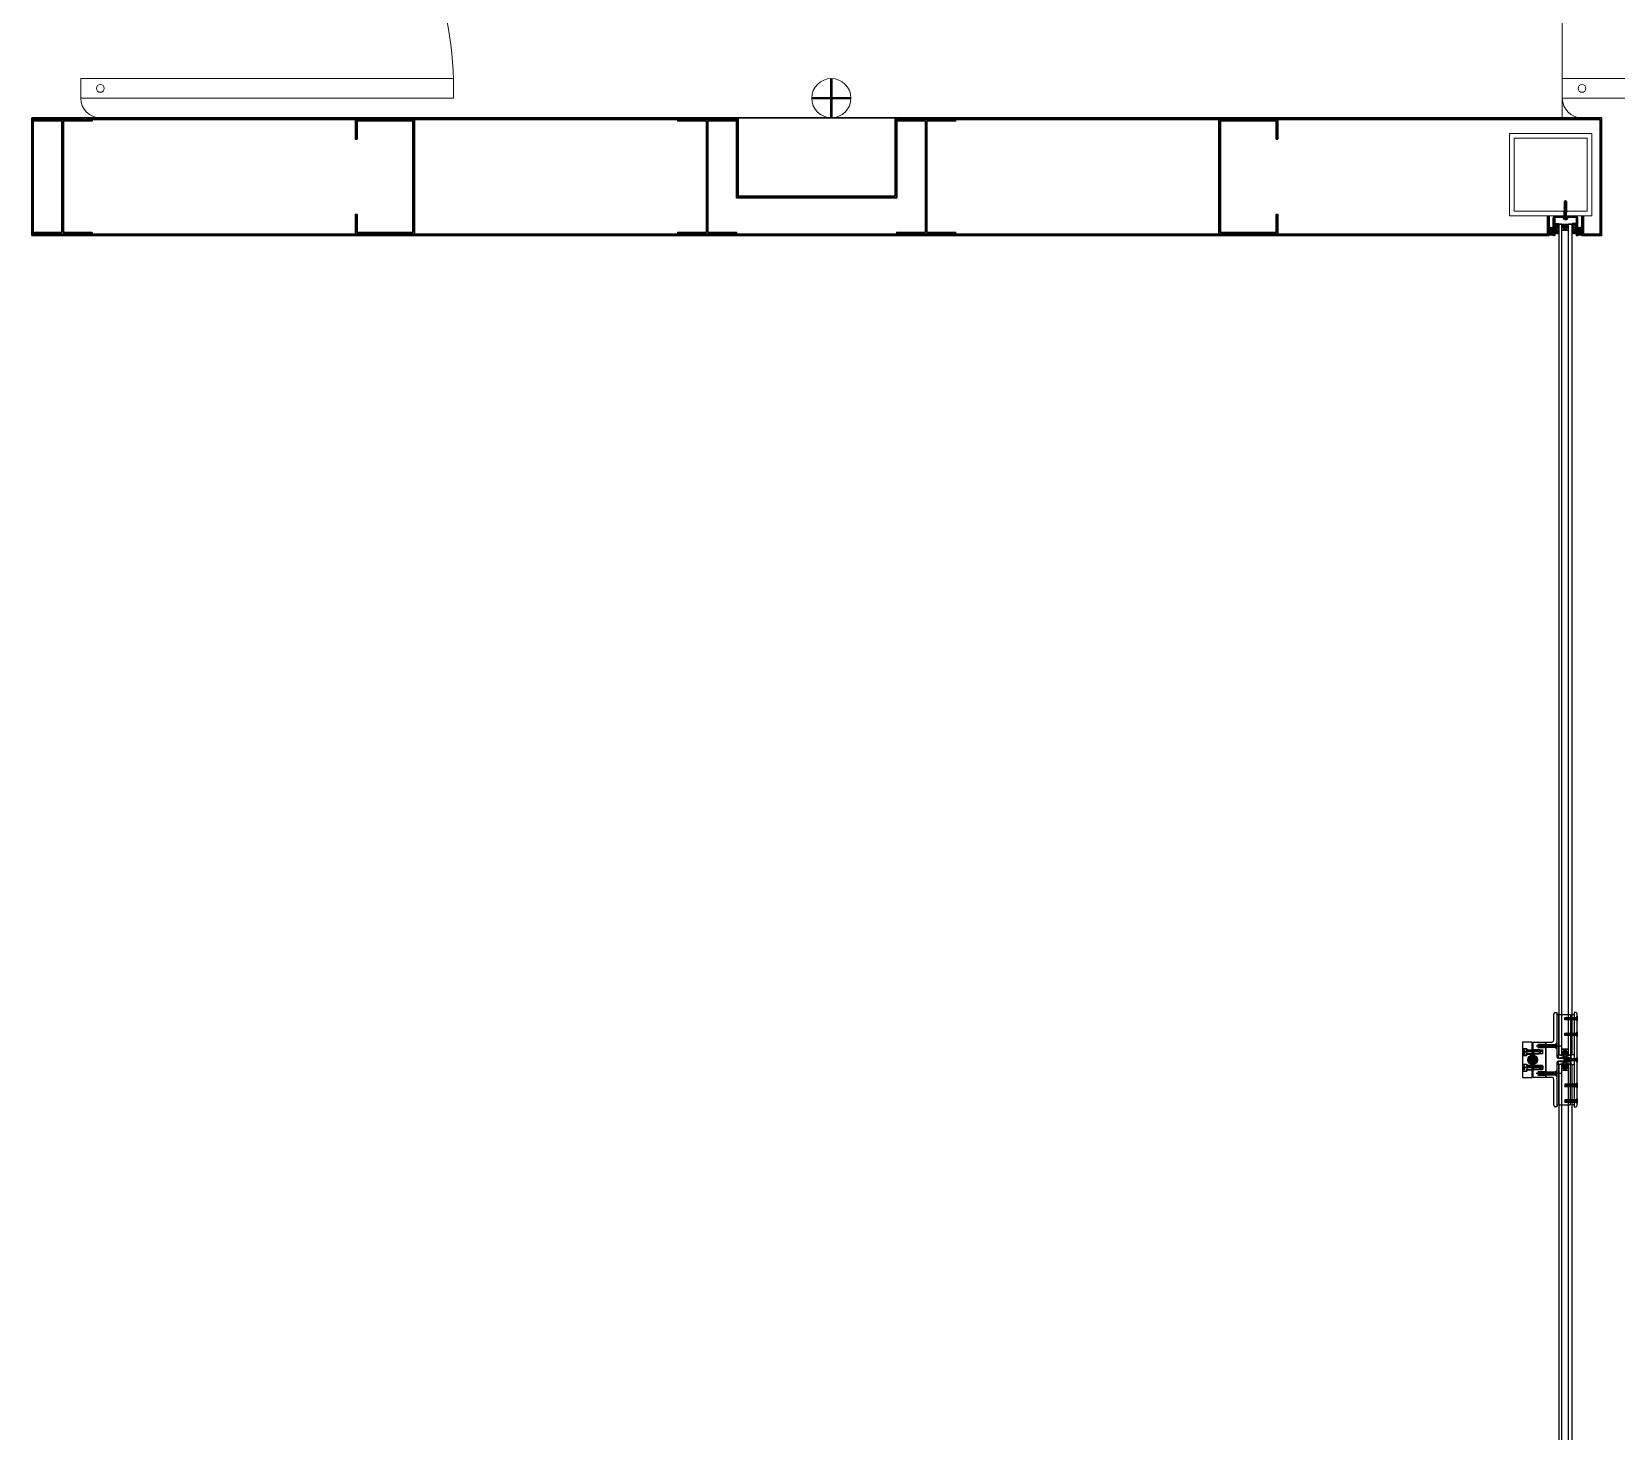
# Model space of a CAD drawing. Header units: inches. Extents: x 13084 to 220150, y 6494 to 167180.
# Drawn here: x 134340 to 138378, y 102333 to 105899 of the extents above; entities that cross this region are included whole.
import ezdxf

# ---------------------------------------------------------------- set-up
doc = ezdxf.new("R2010")
doc.units = ezdxf.units.IN
doc.header["$MEASUREMENT"] = 0
for name, color, linetype, lineweight in [('Ground Floor$0$A-G250-M-Walls-Curtain', 251, 'Continuous', 30), ('Ground Floor$0$A-G321-M-Window', 251, 'Continuous', 9), ('Ground Floor$0$A-G322-M-Door', 251, 'Continuous', 15), ('Ground Floor$0$A-G331-M-Floor-Finish-Tiled', 251, 'Continuous', 5), ('Ground Floor$0$A-G4-M-Furniture-and-Fittings', 251, 'Continuous', 9)]:
    doc.layers.add(name, color=color, linetype=linetype, lineweight=lineweight)
doc.layers.add('Ground Floor$0$A-G321-M-Window-Glaze', color=251, linetype='Continuous')

# ---------------------------------------------------------------- blocks, each defined once
blk = doc.blocks.new('Ground Floor$0$d72')
at = {"layer": 'Ground Floor$0$A-G322-M-Door'}
for points in [[(5425.4, -56600), (6375, -56600), (6375, -56550), (5425.3, -56550)], [(5425.4, -58350), (6375, -58350), (6375, -58400), (5425.3, -58400)]]:
    blk.add_lwpolyline(points, close=True, dxfattribs=at)
for centre in [(6325, -56575), (6325, -58375)]:
    blk.add_circle(centre, 10, dxfattribs=at)
for centre, radius, start, end in [((6325, -56550), 50, 0, 90), ((6325, -56575), 900, 178.4921, 270), ((6325, -58375), 900, 90, 181.5079), ((6325, -58400), 50, 270, 0)]:
    blk.add_arc(centre, radius, start, end, dxfattribs=at)
blk = doc.blocks.new('Ground Floor$0$curtain-wall')
at = {"layer": 'Ground Floor$0$A-G250-M-Walls-Curtain'}
for p, q in [((-200, -3900), (-2000, -3900)), ((-2000, -3900), (-2000, -4200)), ((-204, -3904), (-1996, -3904)), ((-1996, -3904), (-1996, -4196)), ((-204, -4104), (-204, -3904)), ((200, -3900), (-200, -3900)), ((1996, -3904), (204, -3904)), ((204, -3904), (204, -4104)), ((1996, -4196), (1996, -3904)), ((204, -4104), (-204, -4104)), ((1862.1, -4149.9), (1862.1, -4196)), ((1953.9, -4149.9), (1953.9, -4196)), ((-1996, -4196), (1862.1, -4196)), ((1953.9, -4196), (1996, -4196))]:
    blk.add_line(p, q, dxfattribs=at)
for points in [[(-1923, -4192), (-1996, -4192), (-1996, -4196), (-1846, -4196), (-1846, -4192), (-1919, -4192), (-1919, -3908), (-1846, -3908), (-1846, -3904), (-1996, -3904), (-1996, -3908), (-1923, -3908)], [(-277, -4192), (-204, -4192), (-204, -4196), (-354, -4196), (-354, -4192), (-281, -4192), (-281, -3908), (-354, -3908), (-354, -3904), (-204, -3904), (-204, -3908), (-277, -3908)], [(277, -4192), (204, -4192), (204, -4196), (354, -4196), (354, -4192), (281, -4192), (281, -3908), (354, -3908), (354, -3904), (204, -3904), (204, -3908), (277, -3908)]]:
    blk.add_lwpolyline(points, close=True, dxfattribs=at)
for points in [[(-1171, -3954), (-1175, -3954), (-1175, -3904), (-1025, -3904), (-1025, -4196), (-1175, -4196), (-1175, -4146), (-1171, -4146), (-1171, -4192), (-1029, -4192), (-1029, -3908), (-1171, -3908), (-1171, -3954)], [(1949.9, -4149.9), (1949.9, -4200), (2000, -4200), (2000, -3900), (200, -3900), (200, -4100), (-200, -4100), (-200, -3900)], [(1171, -3954), (1175, -3954), (1175, -3904), (1025, -3904), (1025, -4196), (1175, -4196), (1175, -4146), (1171, -4146), (1171, -4192), (1029, -4192), (1029, -3908), (1171, -3908), (1171, -3954)], [(-2000, -4200), (1866.1, -4200), (1866.1, -4149.9)]]:
    blk.add_lwpolyline(points, dxfattribs=at)
at = {"layer": 'Ground Floor$0$A-G321-M-Window'}
for points in [[(1765, -3939.9), (1975, -3939.9), (1975, -4149.9), (1765, -4149.9)], [(1777, -3951.9), (1963, -3951.9), (1963, -4137.9), (1777, -4137.9)]]:
    blk.add_lwpolyline(points, close=True, dxfattribs=at)
at = {"layer": 'Ground Floor$0$A-G321-M-Window-Glaze'}
for p, q in [((1908, -4111.2), (1905, -4112.9)), ((1911, -4112.9), (1905, -4112.9)), ((1905, -4112.9), (1905, -4135.7)), ((1906.9, -4117.9), (1906.3, -4118.3)), ((1907.4, -4116.1), (1906.8, -4116.4)), ((1907.4, -4116.7), (1906.8, -4116.4)), ((1906.9, -4117.9), (1909.2, -4118.5)), ((1907.1, -4118), (1907.4, -4116.7)), ((1907.4, -4116.1), (1908.7, -4116.4)), ((1907.4, -4116.7), (1908.7, -4117.1)), ((1908, -4114.6), (1907.6, -4116.1)), ((1911, -4112.9), (1908, -4111.2)), ((1908, -4114.6), (1908.5, -4116.3)), ((1908.7, -4116.4), (1909.3, -4116.7)), ((1908.7, -4117.1), (1909.3, -4116.7)), ((1909, -4118.5), (1908.7, -4117.1)), ((1911, -4112.9), (1911, -4135.7)), ((1876.6, -4155.5, 0), (1882.2, -4149.9, 0)), ((1876.6, -4200), (1876.6, -4155.9)), ((1876.6, -4160, 0), (1880.6, -4156, 0)), ((1876.6, -4162.2, 0), (1880.6, -4158.2, 0)), ((1880.6, -4155.9), (1880.6, -4200)), ((1882.6, -4149.9), (1933.4, -4149.9)), ((1933.4, -4153.9), (1882.6, -4153.9)), ((1882.7, -4153.9, 0), (1886.7, -4149.9, 0)), ((1884.9, -4153.9, 0), (1888.9, -4149.9, 0)), ((1889.4, -4153.9, 0), (1893.4, -4149.9, 0)), ((1891.6, -4153.9, 0), (1895.6, -4149.9, 0)), ((1896.1, -4153.9, 0), (1900.1, -4149.9, 0)), ((1898.4, -4153.9, 0), (1902.4, -4149.9, 0)), ((1902.9, -4153.9, 0), (1906.9, -4149.9, 0)), ((1904.1, -4150.9), (1905, -4145.7)), ((1904.1, -4150.9), (1911.9, -4150.9)), ((1904.3, -4155.3), (1904.3, -4153.9)), ((1904.3, -4153.9), (1911.7, -4153.9)), ((1904.3, -4155.3), (1911.7, -4155.3)), ((1905, -4123.7), (1905.3, -4122.2)), ((1906.2, -4123.7), (1905, -4123.7)), ((1905, -4127.7), (1905.4, -4126)), ((1906.2, -4127.7), (1905, -4127.7)), ((1905, -4131.7), (1905.4, -4130)), ((1906.2, -4131.7), (1905, -4131.7)), ((1905, -4135.7), (1905.4, -4134)), ((1905, -4135.7), (1905.1, -4139.3)), ((1906.2, -4135.7), (1905, -4135.7)), ((1905, -4150.9), (1905, -4135.7)), ((1905, -4139.7), (1905.4, -4138)), ((1905.1, -4153.9, 0), (1907, -4152, 0)), ((1906.1, -4120.9), (1905.3, -4122.2)), ((1905.3, -4122.2), (1907.6, -4122.2)), ((1906.4, -4125.4), (1905.4, -4126)), ((1906.4, -4129.4), (1905.4, -4130)), ((1906.4, -4133.4), (1905.4, -4134)), ((1906.4, -4137.4), (1905.4, -4138)), ((1908, -4153.9), (1905.7, -4156.2)), ((1906.4, -4119.8), (1905.8, -4120.1)), ((1906.4, -4120.5), (1905.8, -4120.1)), ((1906, -4137.7), (1906, -4135.7)), ((1906.1, -4120.9), (1907.6, -4120.9)), ((1906.1, -4123.7), (1906.1, -4125.6)), ((1906.1, -4129.6), (1906.1, -4127.7)), ((1906.1, -4133.6), (1906.1, -4131.7)), ((1906.9, -4118.6), (1906.3, -4118.3)), ((1906.3, -4120.9), (1906.4, -4120.5)), ((1906.4, -4119.8), (1909.8, -4120.7)), ((1906.4, -4120.5), (1908, -4120.9)), ((1906.6, -4119.8), (1906.9, -4118.6)), ((1906.6, -4124.1), (1906.6, -4125.1)), ((1906.6, -4128.1), (1906.6, -4129.1)), ((1906.6, -4132.1), (1906.6, -4133.1)), ((1906.6, -4136.1), (1906.6, -4137.1)), ((1906.9, -4118.6), (1909.2, -4119.2)), ((1907, -4152, 0), (1909.1, -4149.9, 0)), ((1907.1, -4150.9), (1908, -4145.7)), ((1907.6, -4120.9), (1907.6, -4144.9)), ((1907.6, -4124.1), (1908.4, -4124.1)), ((1907.6, -4124.7), (1908.4, -4124.7)), ((1907.6, -4143.9), (1908.4, -4143.9)), ((1907.6, -4144.9), (1908.4, -4144.9)), ((1908.9, -4150.9), (1908, -4145.7)), ((1908, -4150.9), (1908, -4145.7)), ((1908, -4156.7), (1908, -4153.9)), ((1908, -4153.9), (1910.3, -4156.2)), ((1909.9, -4120.9), (1908.4, -4120.9)), ((1908.4, -4120.9), (1908.4, -4144.9)), ((1910.7, -4122.2), (1908.4, -4122.2)), ((1909.2, -4118.5), (1909.8, -4118.9)), ((1909.2, -4119.2), (1909.8, -4118.9)), ((1909.6, -4120.6), (1909.2, -4119.2)), ((1909.4, -4124.1), (1909.4, -4125.1)), ((1909.4, -4128.1), (1909.4, -4129.1)), ((1909.4, -4132.1), (1909.4, -4133.1)), ((1909.4, -4136.1), (1909.4, -4137.1)), ((1909.6, -4125.4), (1910.6, -4126)), ((1909.6, -4129.4), (1910.6, -4130)), ((1909.6, -4133.4), (1910.6, -4134)), ((1909.6, -4137.4), (1910, -4137.7)), ((1909.6, -4153.9, 0), (1913.6, -4149.9, 0)), ((1909.8, -4120.7), (1910.4, -4121)), ((1909.8, -4123.7), (1911, -4123.7)), ((1909.8, -4127.7), (1911, -4127.7)), ((1909.8, -4131.7), (1911, -4131.7)), ((1909.8, -4135.7), (1910, -4135.7)), ((1909.8, -4141.5), (1909.8, -4137.5)), ((1909.9, -4120.9), (1910.7, -4122.2)), ((1909.9, -4123.7), (1909.9, -4125.6)), ((1909.9, -4129.6), (1909.9, -4127.7)), ((1909.9, -4133.6), (1909.9, -4131.7)), ((1910, -4141.2), (1910, -4135.7)), ((1910.1, -4121.2), (1910.4, -4121)), ((1910.2, -4142), (1911, -4142.1)), ((1911, -4127.7), (1910.6, -4126)), ((1911, -4131.7), (1910.6, -4130)), ((1911, -4135.7), (1910.6, -4134)), ((1911, -4123.7), (1910.7, -4122.2)), ((1911, -4135.7), (1910.8, -4141.3)), ((1911, -4150.9), (1911, -4135.7)), ((1911.9, -4150.9), (1911, -4145.7)), ((1911.7, -4155.3), (1911.7, -4153.9)), ((1911.8, -4153.9, 0), (1915.8, -4149.9, 0)), ((1916.3, -4153.9, 0), (1920.3, -4149.9, 0)), ((1918.6, -4153.9, 0), (1922.6, -4149.9, 0)), ((1923.1, -4153.9, 0), (1925, -4152, 0)), ((1925, -4152, 0), (1927.1, -4149.9, 0)), ((1925.3, -4153.9, 0), (1929.3, -4149.9, 0)), ((1929.8, -4153.9, 0), (1933.8, -4149.9, 0)), ((1932.1, -4153.9, 0), (1935.6, -4150.3, 0)), ((1935.3, -4155.1, 0), (1938.2, -4152.2, 0)), ((1935.4, -4157.2, 0), (1939, -4153.7, 0)), ((1935.4, -4155.9), (1935.4, -4200)), ((1935.4, -4161.7, 0), (1939.4, -4157.7, 0)), ((1939.4, -4200), (1939.4, -4155.9)), ((1866.4, -4190.4), (1870.5, -4194.5)), ((1866.8, -4191.6), (1873.6, -4184.8)), ((1866.9, -4187), (1869, -4184.9)), ((1867.1, -4186.7), (1874.2, -4193.8)), ((1869, -4193.9), (1876, -4187)), ((1869.6, -4184.7), (1876.2, -4191.3)), ((1873.1, -4194.3), (1876.3, -4191.1)), ((1876.6, -4166.7, 0), (1880.6, -4162.7, 0)), ((1876.6, -4169, 0), (1880.6, -4165, 0)), ((1876.6, -4173.5, 0), (1880.6, -4169.5, 0)), ((1876.6, -4175.7, 0), (1880.6, -4171.7, 0)), ((1876.6, -4180.2, 0), (1880.6, -4176.2, 0)), ((1876.6, -4182.4, 0), (1880.6, -4178.4, 0)), ((1876.6, -4186.9, 0), (1880.6, -4182.9, 0)), ((1876.6, -4189.2, 0), (1880.6, -4185.2, 0)), ((1876.6, -4193.7, 0), (1880.6, -4189.7, 0)), ((1876.6, -4195.9, 0), (1880.6, -4191.9, 0)), ((1877, -4200, 0), (1880.6, -4196.4, 0)), ((1879.2, -4200, 0), (1880.6, -4198.6, 0)), ((1880.6, -4189), (1880.6, -4169.3)), ((1880.6, -4169.3), (1890.6, -4169.3)), ((1890.6, -4179.4, 0), (1880.6, -4169.4, 0)), ((1890.6, -4183.9, 0), (1880.6, -4173.9, 0)), ((1890.6, -4188.4, 0), (1880.6, -4178.4, 0)), ((1886.7, -4189, 0), (1880.6, -4182.9, 0)), ((1882.2, -4189, 0), (1880.6, -4187.4, 0)), ((1890.6, -4189), (1880.6, -4189)), ((1890.6, -4174.9, 0), (1885, -4169.3, 0)), ((1890.6, -4170.4, 0), (1889.5, -4169.3, 0)), ((1890.6, -4169.3), (1890.6, -4189)), ((1890.6, -4171.2), (1925.4, -4171.2)), ((1892, -4171.2), (1891, -4172.2)), ((1891, -4172.2), (1891, -6286.4)), ((1898, -4171.2), (1892, -4171.2)), ((1899, -4172.2), (1898, -4171.2)), ((1899, -6286.4), (1899, -4172.2)), ((1899, -4179.3), (1915, -4186.3)), ((1899, -4186.3), (1915, -4179.3)), ((1899, -4179.3), (1915, -4179.3)), ((1899, -4186.3), (1915, -4186.3)), ((1916, -4171.2), (1915, -4172.2)), ((1915, -4172.2), (1915, -6286.4)), ((1924, -4171.2), (1916, -4171.2)), ((1925, -4172.2), (1924, -4171.2)), ((1925, -6286.4), (1925, -4172.2)), ((1925.4, -4169.3), (1925.4, -4189)), ((1935.4, -4169.3), (1925.4, -4169.3)), ((1935.4, -4179.4, 0), (1925.4, -4169.4, 0)), ((1935.4, -4183.9, 0), (1925.4, -4173.9, 0)), ((1935.4, -4188.3, 0), (1925.4, -4178.3, 0)), ((1931.6, -4189, 0), (1925.4, -4182.8, 0)), ((1927.1, -4189, 0), (1925.4, -4187.3, 0)), ((1925.4, -4189), (1935.4, -4189)), ((1935.4, -4174.9, 0), (1929.9, -4169.3, 0)), ((1935.4, -4170.4, 0), (1934.4, -4169.3, 0)), ((1935.4, -4164, 0), (1939.4, -4160, 0)), ((1935.4, -4168.5, 0), (1939.4, -4164.5, 0)), ((1935.4, -4170.7, 0), (1939.4, -4166.7, 0)), ((1935.4, -4189), (1935.4, -4169.3)), ((1935.4, -4175.2, 0), (1939.4, -4171.2, 0)), ((1935.4, -4177.4, 0), (1939.4, -4173.4, 0)), ((1935.4, -4181.9, 0), (1939.4, -4177.9, 0)), ((1935.4, -4184.2, 0), (1939.4, -4180.2, 0)), ((1935.4, -4188.7, 0), (1939.4, -4184.7, 0)), ((1935.4, -4190.9, 0), (1939.4, -4186.9, 0)), ((1935.4, -4195.4, 0), (1939.4, -4191.4, 0)), ((1935.4, -4197.6, 0), (1939.4, -4193.6, 0)), ((1937.6, -4200, 0), (1939.4, -4198.1, 0)), ((1942.9, -4194.3), (1939.7, -4191.1)), ((1946.4, -4184.7), (1939.8, -4191.3)), ((1947, -4193.9), (1940, -4187)), ((1948.9, -4186.7), (1941.8, -4193.8)), ((1949.2, -4191.6), (1942.4, -4184.8)), ((1949.6, -4190.4), (1945.5, -4194.5)), ((1949.1, -4187), (1947, -4184.9)), ((1880.6, -4200), (1876.6, -4200)), ((1935.4, -4200), (1939.4, -4200)), ((1878, -6249.9), (1878, -6183.9)), ((1882, -6179.9), (1886, -6179.9)), ((1886, -6179.9), (1886, -6291.9)), ((1886, -6184.9), (1921, -6184.9)), ((1886, -6184.9), (1886, -6287.4)), ((1891, -6184.9), (1886, -6184.9)), ((1891, -6287.4), (1891, -6184.9)), ((1906.6, -6191.9), (1906, -6192.5)), ((1906, -6197.3), (1906, -6192.5)), ((1906.6, -6197.9), (1906, -6197.3)), ((1906.6, -6191.9), (1910.6, -6191.9)), ((1910.6, -6197.9), (1906.6, -6197.9)), ((1938, -6194.9), (1907, -6194.9)), ((1910.6, -6191.9), (1910, -6192.5)), ((1910, -6197.3), (1910, -6192.5)), ((1910, -6192.5), (1931, -6192.5)), ((1910.6, -6197.9), (1910, -6197.3)), ((1931, -6197.3), (1910, -6197.3)), ((1910.6, -6197.9), (1910.6, -6191.9)), ((1910.6, -6191.9), (1934.7, -6191.9)), ((1934.7, -6197.9), (1910.6, -6197.9)), ((1921, -6184.9), (1921, -6295.9)), ((1925, -6287.4), (1925, -6184.9)), ((1925, -6184.9), (1930, -6184.9)), ((1930, -6179.9), (1930, -6419.9)), ((1934, -6179.9), (1930, -6179.9)), ((1930, -6184.9), (1930, -6287.4)), ((1931, -6192.5), (1931, -6191.9)), ((1931, -6191.9), (1931, -6197.9)), ((1931, -6197.9), (1931, -6197.3)), ((1934.7, -6191.9), (1937.8, -6188.9)), ((1934.7, -6197.9), (1934.7, -6191.9)), ((1937.8, -6200.9), (1934.7, -6197.9)), ((1938, -6192.6), (1935.5, -6192.6)), ((1938, -6193.7), (1935.5, -6193.7)), ((1938, -6196), (1935.5, -6196)), ((1938, -6197.2), (1935.5, -6197.2)), ((1937.8, -6200.9), (1937.8, -6188.9)), ((1937.8, -6188.9), (1938, -6188.9)), ((1938, -6200.9), (1937.8, -6200.9)), ((1938, -6415.9), (1938, -6183.9)), ((1938, -6188.9), (1938, -6200.9)), ((1938, -6197.3), (1938, -6192.5)), ((1823.5, -6254.9), (1798.5, -6254.9)), ((1798.5, -6254.9), (1798.5, -6344.9)), ((1823.5, -6344.9), (1823.5, -6254.9)), ((1824.5, -6254.9), (1824.5, -6344.9)), ((1825.5, -6344.9), (1825.5, -6254.9)), ((1825.5, -6254.9), (1858, -6254.9)), ((1858, -6254.9), (1858, -6260.9)), ((1858, -6344.9), (1858, -6254.9)), ((1858, -6254.9), (1873, -6254.9)), ((1885.8, -6272.9), (1885.8, -6256.9)), ((1906.6, -6231.9), (1906, -6232.5)), ((1906, -6237.3), (1906, -6232.5)), ((1906.6, -6237.9), (1906, -6237.3)), ((1906.6, -6231.9), (1910.6, -6231.9)), ((1910.6, -6237.9), (1906.6, -6237.9)), ((1938, -6234.9), (1907, -6234.9)), ((1910.6, -6231.9), (1910, -6232.5)), ((1910, -6237.3), (1910, -6232.5)), ((1910, -6232.5), (1931, -6232.5)), ((1910.6, -6237.9), (1910, -6237.3)), ((1931, -6237.3), (1910, -6237.3)), ((1910.6, -6237.9), (1910.6, -6231.9)), ((1910.6, -6231.9), (1934.7, -6231.9)), ((1934.7, -6237.9), (1910.6, -6237.9)), ((1931, -6232.5), (1931, -6231.9)), ((1931, -6231.9), (1931, -6237.9)), ((1931, -6237.9), (1931, -6237.3)), ((1934.7, -6231.9), (1937.8, -6228.9)), ((1934.7, -6237.9), (1934.7, -6231.9)), ((1937.8, -6240.9), (1934.7, -6237.9)), ((1938, -6232.6), (1935.5, -6232.6)), ((1938, -6233.7), (1935.5, -6233.7)), ((1938, -6236), (1935.5, -6236)), ((1938, -6237.2), (1935.5, -6237.2)), ((1937.8, -6240.9), (1937.8, -6228.9)), ((1937.8, -6228.9), (1938, -6228.9)), ((1938, -6240.9), (1937.8, -6240.9)), ((1938, -6228.9), (1938, -6240.9)), ((1938, -6237.3), (1938, -6232.5)), ((1798.5, -6270.9), (1809.5, -6270.9)), ((1798.5, -6288.9), (1809.5, -6288.9)), ((1799.5, -6275.3), (1799.5, -6271.9)), ((1799.5, -6271.9), (1809.5, -6271.9)), ((1799.5, -6284.5), (1799.5, -6275.3)), ((1804.5, -6275.3), (1799.5, -6275.3)), ((1799.5, -6277.6), (1804.5, -6277.6)), ((1850.5, -6279.9), (1799.5, -6279.9)), ((1799.5, -6282.2), (1804.5, -6282.2)), ((1799.5, -6287.9), (1799.5, -6284.5)), ((1799.5, -6284.5), (1804.5, -6284.5)), ((1809.5, -6287.9), (1799.5, -6287.9)), ((1809.5, -6288.9), (1809.5, -6270.9)), ((1809.5, -6271.9), (1809.5, -6274.9)), ((1809.5, -6274.4), (1823.5, -6274.4)), ((1809.5, -6284.9), (1809.5, -6274.9)), ((1809.5, -6274.9), (1849.5, -6274.9)), ((1809.5, -6275.9), (1841.9, -6275.9)), ((1809.5, -6283.9), (1809.5, -6275.9)), ((1809.5, -6283.9), (1841.9, -6283.9)), ((1849.5, -6284.9), (1809.5, -6284.9)), ((1809.5, -6284.9), (1809.5, -6287.9)), ((1809.5, -6285.4), (1823.5, -6285.4)), ((1824.3, -6287.9), (1812.6, -6299.6)), ((1826, -6288), (1812.7, -6301.3)), ((1822.4, -6288.1), (1812.8, -6297.7)), ((1827.5, -6288.2), (1813, -6302.8)), ((1828.9, -6288.7), (1813.4, -6304.2)), ((1819.8, -6288.9), (1813.6, -6295.1)), ((1830.1, -6289.2), (1813.9, -6305.4)), ((1831.2, -6289.9), (1814.6, -6306.5)), ((1832.2, -6290.6), (1815.3, -6307.5)), ((1833.1, -6291.5), (1816.2, -6308.4)), ((1834, -6292.4), (1817.1, -6309.3)), ((1834.7, -6293.4), (1818.1, -6310)), ((1835.3, -6294.6), (1819.3, -6310.6)), ((1835.9, -6295.8), (1820.5, -6311.2)), ((1836.3, -6297.2), (1821.9, -6311.6)), ((1841.6, -6274.9), (1825.5, -6274.9)), ((1825.5, -6284.9), (1841.6, -6284.9)), ((1826.5, -6274.9), (1826.5, -6284.9)), ((1826.5, -6275.9), (1826.5, -6274.9)), ((1850.5, -6275.9), (1826.5, -6275.9)), ((1826.5, -6284.9), (1826.5, -6283.9)), ((1826.5, -6283.9), (1850.5, -6283.9)), ((1896, -6264.9), (1833, -6264.9)), ((1838.6, -6260.9), (1838, -6261.5)), ((1838, -6261.5), (1838, -6268.3)), ((1838, -6268.3), (1838.6, -6268.9)), ((1858, -6260.9), (1838.6, -6260.9)), ((1838.6, -6268.9), (1858, -6268.9)), ((1841.6, -6284.9), (1841.6, -6274.9)), ((1841.9, -6283.9), (1841.9, -6275.9)), ((1841.9, -6275.9), (1845, -6279.9)), ((1841.9, -6283.9), (1845, -6279.9)), ((1843.8, -6260.9), (1843, -6261.7)), ((1849.5, -6274.9), (1850.5, -6275.9)), ((1849.5, -6274.9), (1849.5, -6284.9)), ((1849.5, -6284.9), (1850.5, -6283.9)), ((1850.5, -6283.9), (1850.5, -6275.9)), ((1858, -6268.9), (1858, -6330.9)), ((1881.6, -6268.9), (1881.6, -6260.9)), ((1886, -6262), (1882.5, -6262)), ((1886, -6263.4), (1882.5, -6263.4)), ((1886, -6266.3), (1882.5, -6266.3)), ((1886, -6267.8), (1882.5, -6267.8)), ((1886, -6268.1), (1886, -6261.7)), ((1886, -6287.4), (1891, -6287.4)), ((1890, -6295.9), (1922, -6287.4)), ((1922, -6295.9), (1890, -6287.4)), ((1890, -6295.9), (1918, -6295.9)), ((1891, -6286.4), (1892, -6287.4)), ((1892, -6287.4), (1898, -6287.4)), ((1898, -6287.4), (1899, -6286.4)), ((1899, -6279.4), (1915, -6272.4)), ((1899, -6272.4), (1915, -6279.4)), ((1899, -6279.4), (1899, -6272.4)), ((1899, -6272.4), (1915, -6272.4)), ((1915, -6279.4), (1899, -6279.4)), ((1906.6, -6296.9), (1906, -6297.5)), ((1906, -6297.5), (1906, -6302.3)), ((1910.6, -6296.9), (1906.6, -6296.9)), ((1910.6, -6296.9), (1910, -6297.5)), ((1910, -6302.3), (1910, -6297.5)), ((1910, -6297.5), (1931, -6297.5)), ((1910.6, -6302.9), (1910.6, -6296.9)), ((1910.6, -6296.9), (1934.7, -6296.9)), ((1915, -6272.4), (1915, -6279.4)), ((1915, -6286.4), (1916, -6287.4)), ((1916, -6287.4), (1924, -6287.4)), ((1918, -6295.9), (1918, -6303.9)), ((1924, -6287.4), (1925, -6286.4)), ((1930, -6287.4), (1925, -6287.4)), ((1931, -6297.5), (1931, -6296.9)), ((1931, -6296.9), (1931, -6302.9)), ((1934.7, -6296.9), (1937.8, -6293.9)), ((1934.7, -6302.9), (1934.7, -6296.9)), ((1938, -6297.6), (1935.5, -6297.6)), ((1937.8, -6305.9), (1937.8, -6293.9)), ((1937.8, -6293.9), (1938, -6293.9)), ((1938, -6293.9), (1938, -6305.9)), ((1938, -6302.3), (1938, -6297.5)), ((1798.5, -6310.9), (1809.5, -6310.9)), ((1798.5, -6328.9), (1809.5, -6328.9)), ((1809.5, -6311.9), (1799.5, -6311.9)), ((1799.5, -6311.9), (1799.5, -6315.3)), ((1799.5, -6315.3), (1799.5, -6324.5)), ((1799.5, -6315.3), (1804.5, -6315.3)), ((1799.5, -6317.6), (1804.5, -6317.6)), ((1850.5, -6319.9), (1799.5, -6319.9)), ((1799.5, -6322.2), (1804.5, -6322.2)), ((1804.5, -6324.5), (1799.5, -6324.5)), ((1799.5, -6324.5), (1799.5, -6327.9)), ((1799.5, -6327.9), (1809.5, -6327.9)), ((1809.5, -6310.9), (1809.5, -6328.9)), ((1809.5, -6314.9), (1809.5, -6311.9)), ((1809.5, -6314.4), (1823.5, -6314.4)), ((1809.5, -6314.9), (1809.5, -6324.9)), ((1849.5, -6314.9), (1809.5, -6314.9)), ((1809.5, -6315.9), (1841.9, -6315.9)), ((1809.5, -6315.9), (1809.5, -6323.9)), ((1809.5, -6323.9), (1841.9, -6323.9)), ((1809.5, -6327.9), (1809.5, -6324.9)), ((1809.5, -6324.9), (1849.5, -6324.9)), ((1809.5, -6325.4), (1823.5, -6325.4)), ((1836.5, -6298.7), (1823.4, -6311.8)), ((1836.6, -6300.4), (1825.1, -6311.9)), ((1825.5, -6314.9), (1841.6, -6314.9)), ((1841.6, -6324.9), (1825.5, -6324.9)), ((1826.5, -6324.9), (1826.5, -6314.9)), ((1826.5, -6314.9), (1826.5, -6315.9)), ((1826.5, -6315.9), (1850.5, -6315.9)), ((1850.5, -6323.9), (1826.5, -6323.9)), ((1826.5, -6323.9), (1826.5, -6324.9)), ((1836.3, -6302.4), (1827.1, -6311.6)), ((1835.4, -6305.1), (1829.8, -6310.7)), ((1896, -6334.9), (1833, -6334.9)), ((1838.6, -6330.9), (1838, -6331.5)), ((1838, -6331.5), (1838, -6338.3)), ((1838, -6338.3), (1838.6, -6338.9)), ((1858, -6330.9), (1838.6, -6330.9)), ((1841.6, -6314.9), (1841.6, -6324.9)), ((1841.9, -6315.9), (1841.9, -6323.9)), ((1841.9, -6315.9), (1845, -6319.9)), ((1841.9, -6323.9), (1845, -6319.9)), ((1843.8, -6330.9), (1843, -6331.7)), ((1849.5, -6314.9), (1850.5, -6315.9)), ((1849.5, -6324.9), (1849.5, -6314.9)), ((1849.5, -6324.9), (1850.5, -6323.9)), ((1850.5, -6315.9), (1850.5, -6323.9)), ((1881.6, -6338.9), (1881.6, -6330.9)), ((1886, -6332), (1882.5, -6332)), ((1886, -6333.4), (1882.5, -6333.4)), ((1886, -6336.3), (1882.5, -6336.3)), ((1886, -6337.8), (1882.5, -6337.8)), ((1885.8, -6342.9), (1885.8, -6326.9)), ((1886, -6307.9), (1886, -6419.9)), ((1886, -6312.4), (1886, -6414.9)), ((1891, -6312.4), (1886, -6312.4)), ((1886, -6338.1), (1886, -6331.7)), ((1890, -6312.4), (1922, -6303.9)), ((1922, -6312.4), (1890, -6303.9)), ((1918, -6303.9), (1890, -6303.9)), ((1892, -6312.4), (1891, -6313.4)), ((1891, -6414.9), (1891, -6312.4)), ((1891, -6313.4), (1891, -8386.4)), ((1898, -6312.4), (1892, -6312.4)), ((1899, -6313.4), (1898, -6312.4)), ((1899, -8386.4), (1899, -6313.4)), ((1899, -6320.4), (1915, -6327.4)), ((1899, -6327.4), (1915, -6320.4)), ((1899, -6327.4), (1899, -6320.4)), ((1899, -6320.4), (1915, -6320.4)), ((1915, -6327.4), (1899, -6327.4)), ((1939.1, -6299.9), (1902.8, -6299.9)), ((1906.6, -6302.9), (1906, -6302.3)), ((1906.6, -6302.9), (1910.6, -6302.9)), ((1938, -6299.9), (1907, -6299.9)), ((1910.6, -6302.9), (1910, -6302.3)), ((1931, -6302.3), (1910, -6302.3)), ((1934.7, -6302.9), (1910.6, -6302.9)), ((1916, -6312.4), (1915, -6313.4)), ((1915, -6313.4), (1915, -8386.4)), ((1915, -6320.4), (1915, -6327.4)), ((1924, -6312.4), (1916, -6312.4)), ((1921, -6414.9), (1921, -6303.9)), ((1925, -6313.4), (1924, -6312.4)), ((1925, -6414.9), (1925, -6312.4)), ((1925, -6312.4), (1930, -6312.4)), ((1925, -8386.4), (1925, -6313.4)), ((1930, -6312.4), (1930, -6414.9)), ((1931, -6302.9), (1931, -6302.3)), ((1937.8, -6305.9), (1934.7, -6302.9)), ((1938, -6298.7), (1935.5, -6298.7)), ((1938, -6301), (1935.5, -6301)), ((1938, -6302.2), (1935.5, -6302.2)), ((1938, -6305.9), (1937.8, -6305.9)), ((1798.5, -6344.9), (1823.5, -6344.9)), ((1858, -6344.9), (1825.5, -6344.9)), ((1838.6, -6338.9), (1858, -6338.9)), ((1858, -6338.9), (1858, -6344.9)), ((1873, -6344.9), (1858, -6344.9)), ((1878, -6415.9), (1878, -6349.9)), ((1906.6, -6361.9), (1906, -6362.5)), ((1906, -6362.5), (1906, -6367.3)), ((1906.6, -6367.9), (1906, -6367.3)), ((1910.6, -6361.9), (1906.6, -6361.9)), ((1906.6, -6367.9), (1910.6, -6367.9)), ((1938, -6364.9), (1907, -6364.9)), ((1910.6, -6361.9), (1910, -6362.5)), ((1910, -6362.5), (1910, -6367.3)), ((1931, -6362.5), (1910, -6362.5)), ((1910.6, -6367.9), (1910, -6367.3)), ((1910, -6367.3), (1931, -6367.3)), ((1910.6, -6361.9), (1910.6, -6367.9)), ((1934.7, -6361.9), (1910.6, -6361.9)), ((1910.6, -6367.9), (1934.7, -6367.9)), ((1931, -6367.9), (1931, -6361.9)), ((1931, -6361.9), (1931, -6362.5)), ((1931, -6367.3), (1931, -6367.9)), ((1937.8, -6358.9), (1934.7, -6361.9)), ((1934.7, -6361.9), (1934.7, -6367.9)), ((1934.7, -6367.9), (1937.8, -6370.9)), ((1938, -6362.6), (1935.5, -6362.6)), ((1938, -6363.7), (1935.5, -6363.7)), ((1938, -6366), (1935.5, -6366)), ((1938, -6367.2), (1935.5, -6367.2)), ((1937.8, -6358.9), (1937.8, -6370.9)), ((1938, -6358.9), (1937.8, -6358.9)), ((1937.8, -6370.9), (1938, -6370.9)), ((1938, -6370.9), (1938, -6358.9)), ((1938, -6362.5), (1938, -6367.3)), ((1886, -6414.9), (1921, -6414.9)), ((1886, -6414.9), (1891, -6414.9)), ((1906.6, -6401.9), (1906, -6402.5)), ((1906, -6402.5), (1906, -6407.3)), ((1906.6, -6407.9), (1906, -6407.3)), ((1910.6, -6401.9), (1906.6, -6401.9)), ((1906.6, -6407.9), (1910.6, -6407.9)), ((1938, -6404.9), (1907, -6404.9)), ((1910.6, -6401.9), (1910, -6402.5)), ((1910, -6402.5), (1910, -6407.3)), ((1931, -6402.5), (1910, -6402.5)), ((1910.6, -6407.9), (1910, -6407.3)), ((1910, -6407.3), (1931, -6407.3)), ((1910.6, -6401.9), (1910.6, -6407.9)), ((1934.7, -6401.9), (1910.6, -6401.9)), ((1910.6, -6407.9), (1934.7, -6407.9)), ((1930, -6414.9), (1925, -6414.9)), ((1931, -6407.9), (1931, -6401.9)), ((1931, -6401.9), (1931, -6402.5)), ((1931, -6407.3), (1931, -6407.9)), ((1937.8, -6398.9), (1934.7, -6401.9)), ((1934.7, -6401.9), (1934.7, -6407.9)), ((1934.7, -6407.9), (1937.8, -6410.9)), ((1938, -6402.6), (1935.5, -6402.6)), ((1938, -6403.7), (1935.5, -6403.7)), ((1938, -6406), (1935.5, -6406)), ((1938, -6407.2), (1935.5, -6407.2)), ((1937.8, -6398.9), (1937.8, -6410.9)), ((1938, -6398.9), (1937.8, -6398.9)), ((1937.8, -6410.9), (1938, -6410.9)), ((1938, -6410.9), (1938, -6398.9)), ((1938, -6402.5), (1938, -6407.3)), ((1886, -6419.9), (1882, -6419.9)), ((1930, -6419.9), (1934, -6419.9))]:
    blk.add_line(p, q, dxfattribs=at)
at = {"layer": 'Ground Floor$0$A-G321-M-Window-Glaze', "elevation": 0}
for points in [[(1843.8, -6268.9), (1843.8, -6260.9), (1881.6, -6260.9), (1885.8, -6256.9), (1886, -6256.9), (1886, -6272.9), (1885.8, -6272.9), (1881.6, -6268.9), (1843.8, -6268.9), (1843, -6268.1), (1843, -6261.7), (1881.6, -6261.7), (1881.6, -6260.9), (1881.6, -6268.9), (1881.6, -6268.1), (1843, -6268.1)], [(1843.8, -6338.9), (1843.8, -6330.9), (1881.6, -6330.9), (1885.8, -6326.9), (1886, -6326.9), (1886, -6342.9), (1885.8, -6342.9), (1881.6, -6338.9), (1843.8, -6338.9), (1843, -6338.1), (1843, -6331.7), (1881.6, -6331.7), (1881.6, -6330.9), (1881.6, -6338.9), (1881.6, -6338.1), (1843, -6338.1)]]:
    blk.add_lwpolyline(points, dxfattribs=at)
at = {"layer": 'Ground Floor$0$A-G321-M-Window-Glaze'}
for points in [[(1890, -6287.4), (1922, -6287.4), (1922, -6295.9), (1890, -6295.9)], [(1890, -6303.9), (1922, -6303.9), (1922, -6312.4), (1890, -6312.4)]]:
    blk.add_lwpolyline(points, close=True, dxfattribs=at)
for centre, radius in [((1871.5, -4189.4), 5.14), ((1944.5, -4189.4), 5.14), ((1824.6, -6299.9), 12.3), ((1824.6, -6299.9), 12)]:
    blk.add_circle(centre, radius, dxfattribs=at)
for centre, radius, start, end in [((1882.6, -4155.9), 6, 90, 180), ((1882.6, -4155.9), 2, 90, 180), ((1908, -4152.6), 6.72, 190.8549, 349.1451), ((1908, -4152.6), 5.72, 192.7831, 347.2169), ((1908, -4152.6), 4.72, 195.555, 344.445), ((1908, -4150.7), 5.97, 231.0552, 308.9448), ((1906.2, -4124.1), 0.4, 0, 90), ((1906.2, -4128.1), 0.4, 0, 90), ((1906.2, -4132.1), 0.4, 0, 90), ((1906.2, -4136.1), 0.4, 0, 90), ((1906.2, -4125.1), 0.4, 297.5, 360), ((1906.2, -4129.1), 0.4, 297.5, 360), ((1906.2, -4133.1), 0.4, 297.5, 360), ((1906.2, -4137.1), 0.4, 297.5, 360), ((1909.8, -4124.1), 0.4, 90, 180), ((1909.8, -4125.1), 0.4, 180, 242.5), ((1909.8, -4128.1), 0.4, 90, 180), ((1909.8, -4129.1), 0.4, 180, 242.5), ((1909.8, -4132.1), 0.4, 90, 180), ((1909.8, -4133.1), 0.4, 180, 242.5), ((1909.8, -4136.1), 0.4, 90, 180), ((1909.8, -4137.1), 0.4, 180, 242.5), ((1910.3, -4141.5), 0.5, 180, 265.5), ((1910.4, -4141.3), 0.4, 173.8471, 356.2398), ((1933.4, -4155.9), 6, 0, 90), ((1933.4, -4155.9), 2, 0, 90), ((1869.4, -4192.7), 13.5, 57.902, 104.0153), ((1869.7, -4192.4), 11.7, 54.0486, 108.0125), ((1870.9, -4190.3), 8.38, 47.5463, 125.0447), ((1871.5, -4190.2), 6.93, 42.9016, 141.1746), ((1866.6, -4240.7), 45.8, 77.4, 90.6024), ((1870.7, -4217.6), 20.5, 73.4577, 103.1188), ((1886.3, -4200.4), 10.5, 63.3537, 122.8303), ((1886, -4201.4), 10.5, 61.7921, 121.3304), ((1885.8, -4202.5), 10.5, 60.2202, 119.7798), ((1886.3, -4203.3), 10.5, 63.3537, 122.8303), ((1886, -4204.4), 10.5, 61.7921, 121.3304), ((1885.8, -4205.4), 10.5, 60.2202, 119.7798), ((1907, -4135.7), 37.5, 257.6665, 282.3335), ((1907, -4135.7), 39.5, 258.3008, 281.6992), ((1907, -4135.7), 41.5, 258.8727, 281.1273), ((1907, -4135.7), 43.5, 259.3909, 280.6091), ((1929.7, -4200.4), 10.5, 57.1697, 116.6463), ((1930, -4201.4), 10.5, 58.6696, 118.2079), ((1930.2, -4202.5), 10.5, 60.2202, 119.7798), ((1929.7, -4203.3), 10.5, 57.1697, 116.6463), ((1930, -4204.4), 10.5, 58.6696, 118.2079), ((1930.2, -4205.4), 10.5, 60.2202, 119.7798), ((1946.6, -4192.7), 13.5, 75.9847, 122.098), ((1946.3, -4192.4), 11.7, 71.9875, 125.9514), ((1945.1, -4190.3), 8.38, 54.9553, 132.4537), ((1944.5, -4190.2), 6.93, 38.8254, 137.0984), ((1949.4, -4240.7), 45.8, 89.3976, 102.6), ((1945.3, -4217.6), 20.5, 76.8812, 106.5423), ((1871.3, -4215.9), 16.8, 71.8207, 108.1969), ((1944.7, -4215.9), 16.8, 71.8031, 108.1793), ((1882, -6183.9), 4, 90, 180), ((1934, -6183.9), 4, 0, 90), ((1938.6, -6194.9), 3.3, 159.5182, 200.4818), ((1938.8, -6193.2), 3.3, 169.9239, 190.0761), ((1938.8, -6196.6), 3.3, 169.9239, 190.0761), ((1873, -6249.9), 5, 270, 0), ((1938.6, -6234.9), 3.3, 159.5182, 200.4818), ((1938.8, -6233.2), 3.3, 169.9239, 190.0761), ((1938.8, -6236.6), 3.3, 169.9239, 190.0761), ((1800, -6276.4), 4.62, 345.5223, 14.4777), ((1800.5, -6279.9), 4.62, 330, 30), ((1800, -6283.3), 4.62, 345.5223, 14.4777), ((1886.7, -6264.9), 4.4, 160.8501, 199.1499), ((1886.8, -6262.7), 4.4, 170.5596, 189.4404), ((1886.8, -6267.1), 4.4, 170.5596, 189.4404), ((1890, -6291.9), 4, 180, 270), ((1907, -6314.6), 35.1, 76.8419, 103.1581), ((1907, -6316.6), 35.1, 76.8419, 103.1581), ((1907, -6316.6), 35.1, 76.8419, 103.1581), ((1907, -6318.6), 35.1, 76.8419, 103.1581), ((1907, -6320.6), 35.1, 76.8419, 103.1581), ((1938.8, -6298.2), 3.3, 169.9239, 190.0761), ((1800, -6316.4), 4.62, 345.5223, 14.4777), ((1800.5, -6319.9), 4.62, 330, 30), ((1800, -6323.4), 4.62, 345.5223, 14.4777), ((1886.7, -6334.9), 4.4, 160.8501, 199.1499), ((1886.8, -6332.7), 4.4, 170.5596, 189.4404), ((1886.8, -6337.1), 4.4, 170.5596, 189.4404), ((1890, -6307.9), 4, 90, 180), ((1907, -6279.2), 35.1, 256.8419, 283.1581), ((1907, -6281.2), 35.1, 256.8419, 283.1581), ((1907, -6283.2), 35.1, 256.8419, 283.1581), ((1907, -6283.2), 35.1, 256.8419, 283.1581), ((1907, -6285.2), 35.1, 256.8419, 283.1581), ((1938.6, -6299.9), 3.3, 159.5182, 200.4818), ((1938.8, -6301.6), 3.3, 169.9239, 190.0761), ((1873, -6349.9), 5, 0, 90), ((1938.6, -6364.9), 3.3, 159.5182, 200.4818), ((1938.8, -6363.2), 3.3, 169.9239, 190.0761), ((1938.8, -6366.6), 3.3, 169.9239, 190.0761), ((1882, -6415.9), 4, 180, 270), ((1934, -6415.9), 4, 270, 0), ((1938.6, -6404.9), 3.3, 159.5182, 200.4818), ((1938.8, -6403.2), 3.3, 169.9239, 190.0761), ((1938.8, -6406.6), 3.3, 169.9239, 190.0761)]:
    blk.add_arc(centre, radius, start, end, dxfattribs=at)
at = {"xscale": -1}
for p in [(4500, 54550), (8275, 54550)]:
    blk.add_blockref('Ground Floor$0$d72', p, dxfattribs=at)

msp = doc.modelspace()

# ---------------------------------------------------------------- linework, layer by layer
at = {"layer": 'Ground Floor$0$A-G331-M-Floor-Finish-Tiled'}
msp.add_line((138240.2, 105679.6), (138240.2, 109579.6), dxfattribs=at)
at = {"layer": 'Ground Floor$0$A-G4-M-Furniture-and-Fittings'}
for p, q in [((136375.7, 105679.7), (136375.7, 105779.7)), ((136377.7, 105679.7), (136377.7, 105779.7)), ((136379.7, 105679.7), (136379.7, 105779.7)), ((136327.7, 105731.7), (136427.7, 105731.7)), ((136327.7, 105729.7), (136427.7, 105729.7)), ((136327.7, 105727.7), (136427.7, 105727.7))]:
    msp.add_line(p, q, dxfattribs=at)
msp.add_circle((136377.7, 105729.7), 50, dxfattribs=at)

# ---------------------------------------------------------------- block references
at = {"layer": 'Ground Floor$0$A-G321-M-Window-Glaze'}
msp.add_blockref('Ground Floor$0$curtain-wall', (136340.2, 109579.7), dxfattribs=at)

doc.saveas('drawing.dxf')
